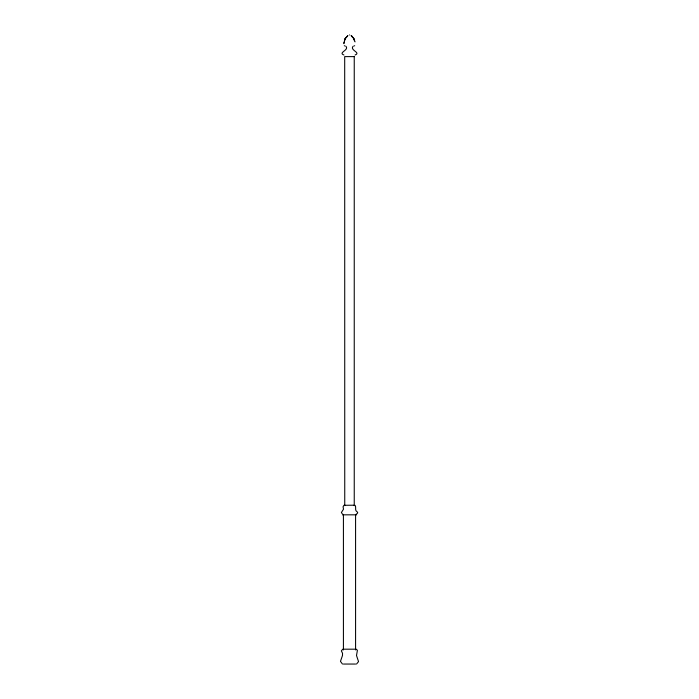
<?xml version="1.0" encoding="UTF-8"?>
<svg xmlns="http://www.w3.org/2000/svg" width="699" height="699" viewBox="0 0 699 699"><rect width="100%" height="100%" fill="white"/><g stroke="black" fill="none" stroke-linecap="round" stroke-linejoin="round"><path stroke-width="1.05" d="M344.223 42.08L343.864 43.661M342.309 513.748L341.365 512.577L343.497 509.187L343.078 506.784L343.925 505.29L353.895 505.211M343.952 43.146L344.991 38.777L347.901 35.614M344.441 40.804L345.769 37.886L347.534 35.999M344.659 39.467L344.991 38.777M353.091 46.291C349.456 50.162 361.366 52.67 355.083 54.994M349.666 34.959L349.5 34.959M354.017 45.881L354.69 45.758M354.297 56.61L344.694 56.61L344.747 505.648M342.388 514.831L356.604 514.831C355.861 513.363 358.587 513.529 357.407 512.087A0.935 0.935 0 0 0 357.075 511.834C354.41 510.349 356.507 507.151 355.083 505.316M342.475 664.05L340.457 661.35L342.493 655.505L342.527 653.259L341.365 650.839L342.79 649.188L356.21 649.188L357.407 650.306L356.507 655.505L358.535 661.604L356.525 664.05M343.419 664.05L355.581 664.05M344.301 45.758L344.983 45.881M351.09 35.614L353.624 38.139L355.048 41.87M343.908 54.994C337.626 52.67 349.526 50.145 345.909 46.291M351.422 35.824L352.069 36.339M351.466 35.999L353.231 37.886L354.55 40.804M354 38.777L354.332 39.467M355.581 514.359L355.581 649.948M354.244 56.61L354.244 505.648M343.419 514.359L343.419 649.948"/></g></svg>
